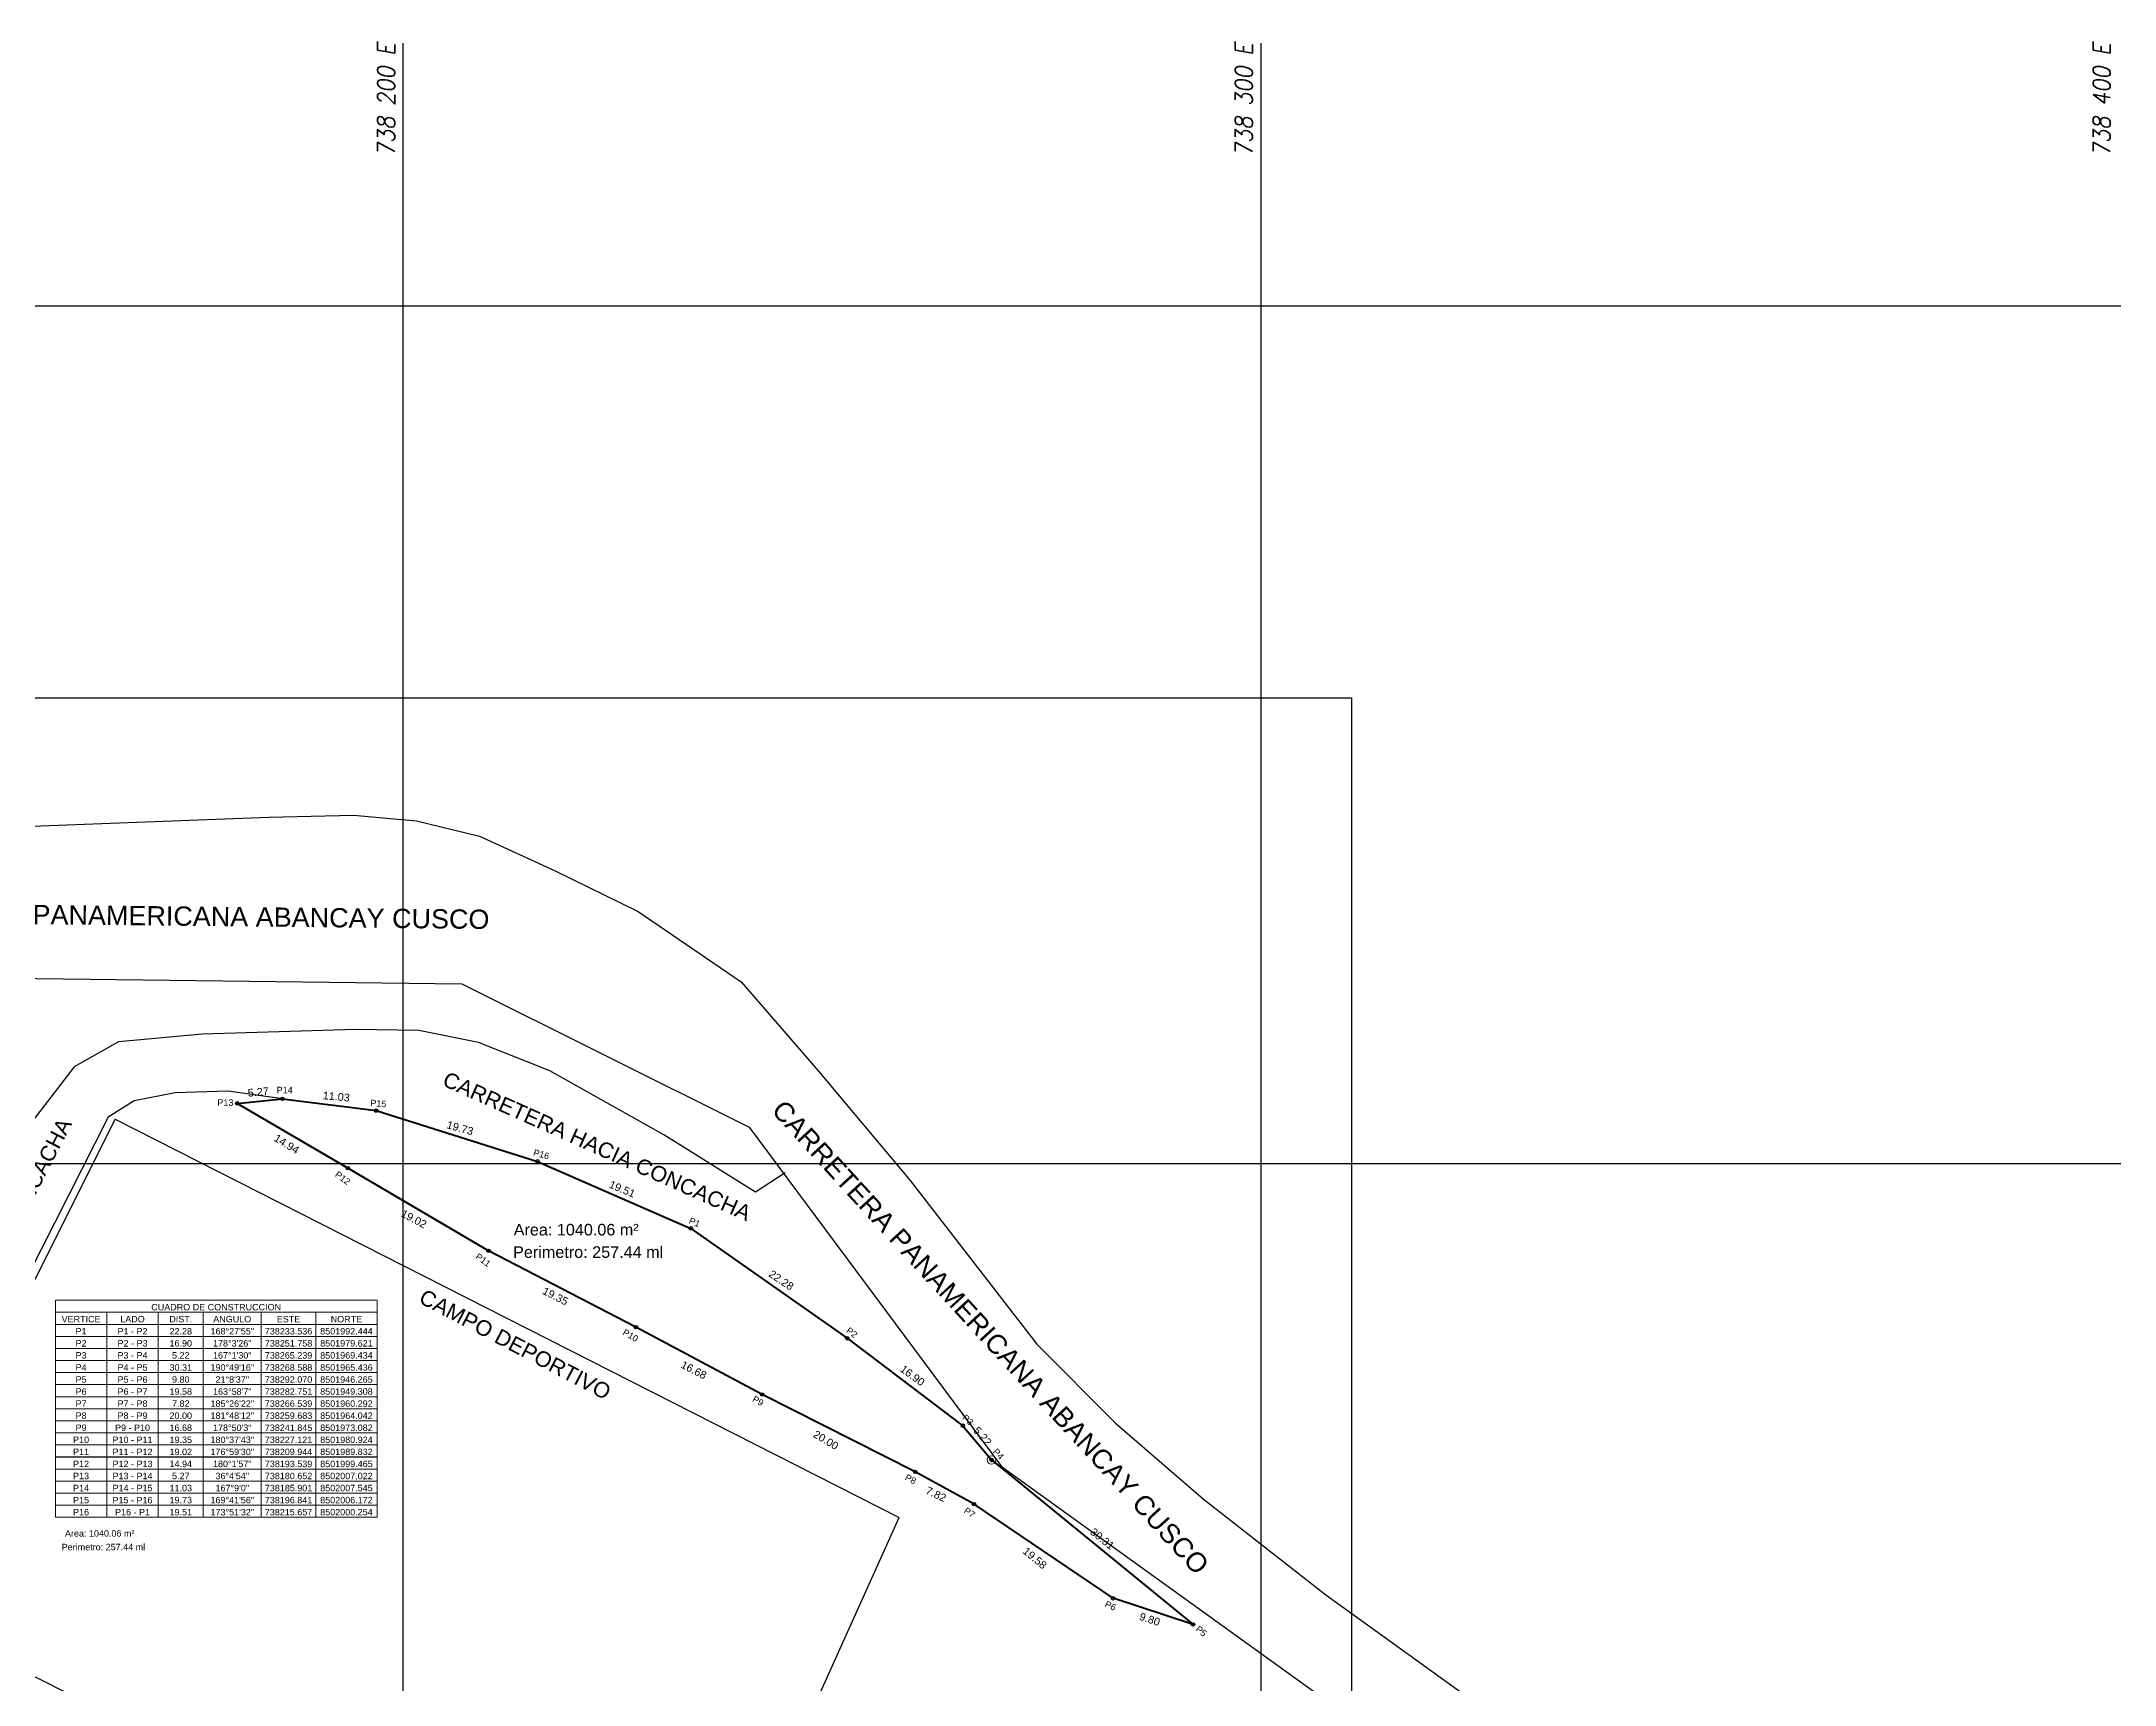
# Model space of a CAD drawing. Header units: millimetres. Extents: x 736950 to 738835, y 8500595 to 8502131.
# Drawn here: x 738157.8 to 738399.5, y 8501939.3 to 8502130.8 of the extents above; entities that cross this region are included whole.
import ezdxf
from ezdxf.enums import TextEntityAlignment as Align

# ---------------------------------------------------------------- set-up
doc = ezdxf.new("R2010")
doc.units = ezdxf.units.MM
for name, color, linetype, lineweight in [('COTAS', 40, 'Continuous', 5), ('CUADROS', 9, 'Continuous', 20), ('postes', 10, 'Continuous', 5)]:
    doc.layers.add(name, color=color, linetype=linetype, lineweight=lineweight)
doc.layers.add('Cuadricula Coordenadas', color=5, linetype='Continuous')
doc.styles.add('Coordenadas', font='romans', dxfattribs={"width": 0.9, "height": 2})
doc.styles.add('COTAS', font='arial.ttf')
doc.styles.add('CUADROS', font='arial.ttf')

# ---------------------------------------------------------------- blocks, each defined once
blk = doc.blocks.new('CC-C')
at = {"layer": 'CUADROS'}
for p, q in [((0, 0), (0, 7.5)), ((0, 7.5), (100, 7.5)), ((100, 0), (100, 7.5)), ((0, 3.75), (100, 3.75)), ((0, 0), (100, 0)), ((16, 0), (16, 3.75)), ((32, 0), (32, 3.75)), ((46, 0), (46, 3.75)), ((64, 0), (64, 3.75)), ((81, 0), (81, 3.75))]:
    blk.add_line(p, q, dxfattribs=at)
at = {"layer": 'CUADROS', "style": 'CUADROS'}
for s, p in [('VERTICE', (8, 0.625)), ('LADO', (24, 0.625)), ('DIST.', (39, 0.625)), ('ANGULO', (55, 0.625)), ('ESTE', (72.5, 0.625)), ('NORTE', (90.5, 0.625))]:
    blk.add_text(s, height=2, dxfattribs=at).set_placement(p, align=Align.CENTER)
blk.add_text('CUADRO DE CONSTRUCCION', height=2, dxfattribs=at).set_placement((50, 3.75), align=Align.BOTTOM_CENTER)
blk = doc.blocks.new('CC-Cuerpo')
at = {"layer": 'CUADROS'}
for p, q in [((0, 0), (0, 3.75)), ((0, 3.75), (100, 3.75)), ((0, 0), (100, 0)), ((16, 0), (16, 3.75)), ((32, 0), (32, 3.75)), ((46, 0), (46, 3.75)), ((64, 0), (64, 3.75)), ((81, 0), (81, 3.75)), ((100, 0), (100, 3.75))]:
    blk.add_line(p, q, dxfattribs=at)
at = {"layer": 'CUADROS', "style": 'CUADROS'}
for tag, p in [('V', (8, 0)), ('L', (24, 0)), ('D', (39, 0)), ('ANG', (55, 0)), ('X', (72.5, 0)), ('Y', (90.5, 0))]:
    blk.add_attdef(tag, text='', height=2, dxfattribs=at).set_placement(p, align=Align.BOTTOM_CENTER)

msp = doc.modelspace()

# ---------------------------------------------------------------- linework, layer by layer
at = {"flags": 128}
msp.add_lwpolyline([(738133.338, 8502054.322), (738310.526, 8502054.322), (738310.526, 8501930.612), (738133.338, 8501930.612)], close=True, dxfattribs=at)
for points in [[(737992.237, 8502032.929), (738060.228, 8502033.963), (738124.078, 8502038.099), (738168.945, 8502039.823), (738184.338, 8502040.373), (738194.182, 8502040.638), (738201.529, 8502039.959), (738208.875, 8502038.192), (738217.719, 8502034.117), (738227.403, 8502029.391), (738239.375, 8502021.186), (738248.416, 8502010.787), (738259.11, 8501998.031), (738273.844, 8501978.937), (738282.989, 8501969.785), (738293.234, 8501960.896), (738307.564, 8501949.71), (738324.755, 8501937.3), (738346.321, 8501922.553), (738365.169, 8501910.659), (738374.717, 8501906.845), (738383.991, 8501905.483), (738394.221, 8501905.483), (738402.405, 8501907.389)], [(737992.237, 8502032.929), (738060.228, 8502033.963), (738124.078, 8502038.099), (738168.945, 8502039.823), (738184.338, 8502040.373), (738194.182, 8502040.638), (738201.529, 8502039.959), (738208.875, 8502038.192), (738217.719, 8502034.117), (738227.403, 8502029.391), (738239.375, 8502021.186), (738248.416, 8502010.787), (738259.11, 8501998.031), (738273.844, 8501978.937), (738282.989, 8501969.785), (738293.234, 8501960.896), (738307.564, 8501949.71), (738324.755, 8501937.3), (738346.321, 8501922.553), (738365.169, 8501910.659), (738374.717, 8501906.845), (738383.991, 8501905.483), (738394.221, 8501905.483), (738402.405, 8501907.389)], [(737585.913, 8501778.185), (737639.961, 8501813.216), (737684.569, 8501854.665), (737720.556, 8501863.1), (737742.067, 8501867.371), (737762.066, 8501882.16), (737785.932, 8501952.112), (737806.15, 8501987.692), (737853.298, 8502017.405), (738098.417, 8502022.333), (738206.81, 8502020.965), (738240.32, 8502004.255), (738269.747, 8501964.683), (738333.456, 8501918.771), (738390.063, 8501879.06), (738437.088, 8501868.592), (738458.442, 8501878.527), (738495.186, 8501893.335), (738504.537, 8501918.956), (738546.329, 8501946.044), (738585.917, 8501937.231)]]:
    msp.add_lwpolyline(points, dxfattribs=at)
for points, elevation in [([(738244.514, 8501998.922), (738241.08, 8501996.646), (738230.378, 8502003.349), (738217.075, 8502010.831), (738208.777, 8502014.096), (738201.812, 8502015.498), (738194.461, 8502015.618), (738176.581, 8502015.095), (738166.806, 8502014.175), (738161.619, 8502011.286), (738152.401, 8501999.299)], 3688.527), ([(738185.901, 8502007.545), (738179.597, 8502008.438), (738173.392, 8502008.252), (738168.633, 8502007.32), (738165.601, 8502005.401), (738137.589, 8501950.141), (738133.704, 8501946.651), (738130.046, 8501944.606), (738125.149, 8501943.435), (738120.582, 8501942.99), (738116.114, 8501942.833), (738110.932, 8501942.962), (738106.24, 8501943.563), (738099.453, 8501945.148), (738092.359, 8501948.005), (738086.99, 8501950.411)], 3685.787), ([(738166.41, 8502005.157), (738138.522, 8501949.565), (738232.284, 8501902.037), (738257.809, 8501958.724)], 3684.939), ([(738166.41, 8502005.157), (738257.809, 8501958.724)], 3684.939)]:
    msp.add_lwpolyline(points, dxfattribs=dict(at, elevation=elevation))
at = {"lineweight": 40, "elevation": 3685.787, "flags": 128}
msp.add_lwpolyline([(738233.536, 8501992.444), (738251.758, 8501979.621), (738265.239, 8501969.434), (738268.588, 8501965.436), (738292.07, 8501946.265), (738282.751, 8501949.308), (738266.539, 8501960.292), (738259.683, 8501964.042), (738241.845, 8501973.082), (738227.121, 8501980.924), (738209.944, 8501989.832), (738193.539, 8501999.465), (738180.652, 8502007.022), (738185.901, 8502007.545), (738196.841, 8502006.172), (738215.657, 8502000.254)], close=True, dxfattribs=at)
for centre in [(738180.652, 8502007.022), (738185.901, 8502007.545), (738196.841, 8502006.172), (738215.657, 8502000.254, -3685.787), (738193.539, 8501999.465, -3685.787), (738233.536, 8501992.444, -3685.787), (738209.944, 8501989.832, -3685.787), (738227.121, 8501980.924), (738251.758, 8501979.621, -3685.787), (738241.845, 8501973.082, -3685.787), (738265.239, 8501969.434, -3685.787), (738259.683, 8501964.042, 3685.787), (738268.588, 8501965.436, -3685.787), (738266.539, 8501960.292), (738282.751, 8501949.308), (738292.07, 8501946.265)]:
    msp.add_circle(centre, 0.2)
at = {"layer": 'COTAS'}
msp.add_circle((738268.588, 8501965.436), 0.5, dxfattribs=at)
at = {"layer": 'Cuadricula Coordenadas', "color": 8}
for p, q in [((738200, 8500595.507), (738200, 8502130.641)), ((738300, 8500595.507), (738300, 8502130.641)), ((736950.226, 8502100), (738552.898, 8502100)), ((736950.226, 8502000), (738552.898, 8502000))]:
    msp.add_line(p, q, dxfattribs=at)

# ---------------------------------------------------------------- block references
at = {"layer": 'CUADROS', "xscale": 0.375, "yscale": 0.375, "zscale": 0.375}
msp.add_blockref('CC-C', (738159.437, 8501981.252), dxfattribs=at)
for p, values in [((738159.437, 8501979.846), {'V': 'P1', 'L': 'P1 - P2', 'D': '22.28', 'ANG': '168°27\'55"', 'X': '738233.536', 'Y': '8501992.444'}), ((738159.437, 8501978.44), {'V': 'P2', 'L': 'P2 - P3', 'D': '16.90', 'ANG': '178°3\'26"', 'X': '738251.758', 'Y': '8501979.621'}), ((738159.437, 8501977.034), {'V': 'P3', 'L': 'P3 - P4', 'D': '5.22', 'ANG': '167°1\'30"', 'X': '738265.239', 'Y': '8501969.434'}), ((738159.437, 8501975.627), {'V': 'P4', 'L': 'P4 - P5', 'D': '30.31', 'ANG': '190°49\'16"', 'X': '738268.588', 'Y': '8501965.436'}), ((738159.437, 8501974.221), {'V': 'P5', 'L': 'P5 - P6', 'D': '9.80', 'ANG': '21°8\'37"', 'X': '738292.070', 'Y': '8501946.265'}), ((738159.437, 8501972.815), {'V': 'P6', 'L': 'P6 - P7', 'D': '19.58', 'ANG': '163°58\'7"', 'X': '738282.751', 'Y': '8501949.308'}), ((738159.437, 8501971.409), {'V': 'P7', 'L': 'P7 - P8', 'D': '7.82', 'ANG': '185°26\'22"', 'X': '738266.539', 'Y': '8501960.292'}), ((738159.437, 8501970.002), {'V': 'P8', 'L': 'P8 - P9', 'D': '20.00', 'ANG': '181°48\'12"', 'X': '738259.683', 'Y': '8501964.042'}), ((738159.437, 8501968.596), {'V': 'P9', 'L': 'P9 - P10', 'D': '16.68', 'ANG': '178°50\'3"', 'X': '738241.845', 'Y': '8501973.082'}), ((738159.437, 8501967.19), {'V': 'P10', 'L': 'P10 - P11', 'D': '19.35', 'ANG': '180°37\'43"', 'X': '738227.121', 'Y': '8501980.924'}), ((738159.437, 8501965.784), {'V': 'P11', 'L': 'P11 - P12', 'D': '19.02', 'ANG': '176°59\'30"', 'X': '738209.944', 'Y': '8501989.832'}), ((738159.437, 8501964.377), {'V': 'P12', 'L': 'P12 - P13', 'D': '14.94', 'ANG': '180°1\'57"', 'X': '738193.539', 'Y': '8501999.465'}), ((738159.437, 8501962.971), {'V': 'P13', 'L': 'P13 - P14', 'D': '5.27', 'ANG': '36°4\'54"', 'X': '738180.652', 'Y': '8502007.022'}), ((738159.437, 8501961.565), {'V': 'P14', 'L': 'P14 - P15', 'D': '11.03', 'ANG': '167°9\'0"', 'X': '738185.901', 'Y': '8502007.545'}), ((738159.437, 8501960.159), {'V': 'P15', 'L': 'P15 - P16', 'D': '19.73', 'ANG': '169°41\'56"', 'X': '738196.841', 'Y': '8502006.172'}), ((738159.437, 8501958.752), {'V': 'P16', 'L': 'P16 - P1', 'D': '19.51', 'ANG': '173°51\'32"', 'X': '738215.657', 'Y': '8502000.254'})]:
    msp.add_blockref('CC-Cuerpo', p, dxfattribs=at).add_auto_attribs(values)

# ---------------------------------------------------------------- texts
at = {"style": 'CUADROS'}
for s, p in [('Area: 1040.06 m²', (738212.874, 8501991.616)), ('Perimetro: 257.44 ml', (738212.801, 8501989.005))]:
    msp.add_text(s, height=1.35, dxfattribs=at).set_placement(p)
at = {"layer": 'Cuadricula Coordenadas', "color": 7, "style": 'Coordenadas', "oblique": 10, "width": 0.9}
for s, p in [('   738 200 E', (738198, 8502130.641)), ('   738 300 E', (738298, 8502130.641)), ('   738 400 E', (738398, 8502130.641))]:
    msp.add_text(s, height=2, rotation=90, dxfattribs=at).set_placement(p, align=Align.MIDDLE_RIGHT)
at = {"layer": 'CUADROS', "style": 'CUADROS'}
for s, height, rotation, p in [('CARRETERA PANAMERICANA ABANCAY CUSCO', 2.25, 359.38894, (738173.285, 8502028.865)), ('CARRETERA HACIA CONCACHA', 1.8, 335.93038, (738222.591, 8502002.031)), ('P15', 0.75, 355.25804, (738197.096, 8502007.005)), ('CARRETERA HACIA CONCACHA', 1.8, 62.73255, (738151.697, 8501987.756)), ('CARRETERA PANAMERICANA ABANCAY CUSCO', 2.25, 312.46652, (738268.467, 8501979.748)), ('P16', 0.75, 344.39507, (738216.102, 8502001.076)), ('P12', 0.75, 323.02661, (738192.94, 8501998.313)), ('P1', 0.75, 336.28464, (738233.963, 8501993.148)), ('P11', 0.75, 323.69093, (738209.314, 8501988.748)), ('CAMPO DEPORTIVO', 1.8, 332.35311, (738213.047, 8501978.911, -3688.527)), ('P10', 0.75, 329.4711, (738226.493, 8501979.955)), ('P2', 0.75, 322.98233, (738252.311, 8501980.292)), ('P9', 0.75, 330.35999, (738241.365, 8501972.328)), ('P3', 0.75, 318.74008, (738265.834, 8501970.107)), ('P4', 0.75, 313.02846, (738269.379, 8501966.128)), ('P8', 0.75, 332.28457, (738259.153, 8501963.196)), ('P7', 0.75, 326.17918, (738266.015, 8501959.307)), ('P6', 0.75, 334.80893, (738282.446, 8501948.445)), ('P5', 0.75, 319.58673, (738293.033, 8501945.473))]:
    msp.add_text(s, height=height, rotation=rotation, dxfattribs=at).set_placement(p, align=Align.MIDDLE_CENTER)
for s, p in [('P13', (738179.256, 8502007.11)), ('P14', (738186.177, 8502008.573))]:
    msp.add_text(s, height=0.75, dxfattribs=at).set_placement(p, align=Align.MIDDLE_CENTER)
for s, p in [('Area: 1040.06 m²', (738160.562, 8501956.502)), ('Perimetro: 257.44 ml', (738160.181, 8501954.91))]:
    msp.add_text(s, height=0.75, dxfattribs=at).set_placement(p)
at = {"layer": 'postes', "lineweight": 25, "char_height": 0.9, "attachment_point": 5, "style": 'COTAS'}
for s, insert, rotation in [('\\A1;5.27', (738183.096, 8502008.342, 3243.493), 5.69381), ('\\A1;11.03', (738192.191, 8502007.804), 354.64048), ('\\A1;19.73', (738206.624, 8502004.139), 344.08671), ('\\A1;14.94', (738186.399, 8502002.277), 328.35669), ('\\A1;19.51', (738225.525, 8501997.025), 337.06274), ('\\A1;19.02', (738201.237, 8501993.54), 331.85928), ('\\A1;19.35', (738217.733, 8501984.534), 333.02588), ('\\A1;22.28', (738244.067, 8501986.406), 326.33607), ('\\A1;16.68', (738233.869, 8501975.929), 332.9178), ('\\A1;16.90', (738259.364, 8501975.284), 323.62993), ('\\A1;20.00', (738249.267, 8501967.749), 329.29947), ('\\A1;5.22', (738267.532, 8501968.202), 311.39027), ('\\A1;7.82', (738262.103, 8501961.441), 334.64624), ('\\A1;30.31', (738281.49, 8501956.252), 321.03444), ('\\A1;19.58', (738273.628, 8501953.99), 320.09018), ('\\A1;9.80', (738287.024, 8501946.865), 341.65937)]:
    msp.add_mtext(s, dxfattribs=dict(at, insert=insert, rotation=rotation))

doc.saveas('drawing.dxf')
